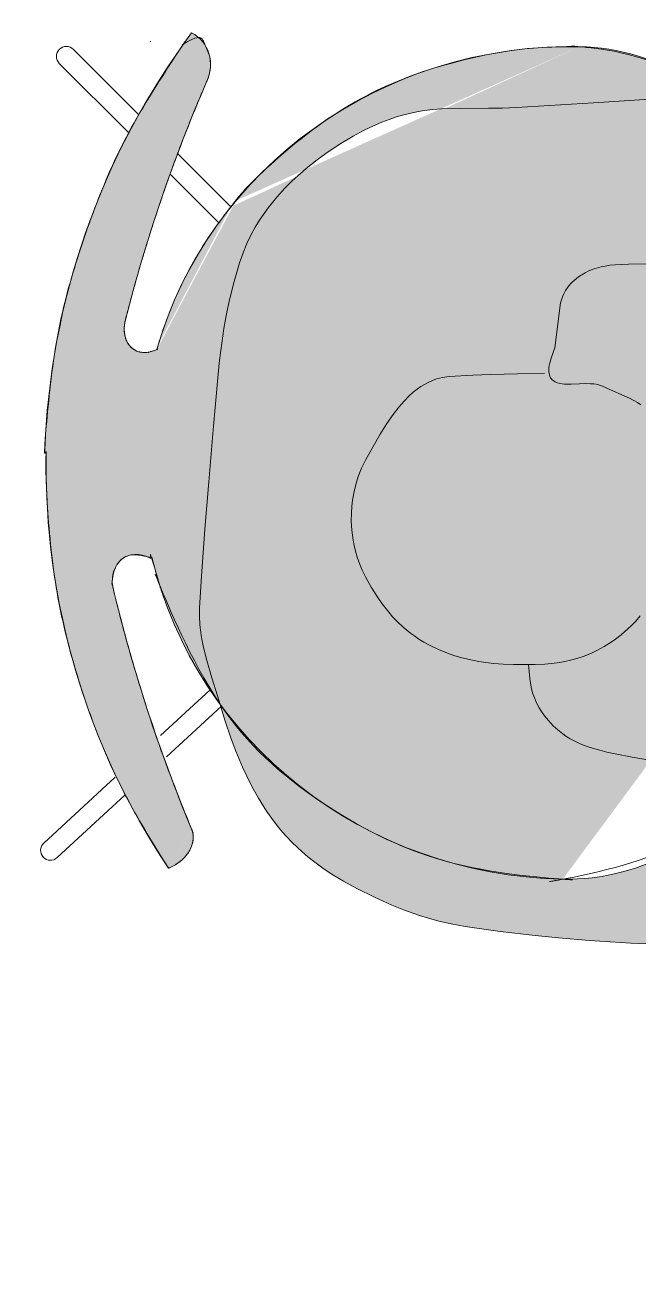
# Model space of a CAD drawing. Header units: millimetres. Extents: x 32078 to 83548, y -4690 to 56252.
# Drawn here: x 79107 to 79478, y 52659 to 53418 of the extents above; entities that cross this region are included whole.
import ezdxf

# ---------------------------------------------------------------- set-up
doc = ezdxf.new("R2010")
doc.units = ezdxf.units.MM
doc.header["$MEASUREMENT"] = 0
for name, color, linetype, lineweight in [('FURN-FREE', 1, 'Continuous', 0), ('PRES-FILL', 7, 'Continuous', 0), ('PRES-PEOP', 42, 'Continuous', 0)]:
    doc.layers.add(name, color=color, linetype=linetype, lineweight=lineweight)

# ---------------------------------------------------------------- blocks, each defined once
blk = doc.blocks.new('ANT_13')
at = {"color": 0, "linetype": 'ByBlock', "lineweight": -2}
for p, q in [((-230.6050000000032, 252.3579999999783), (-230.5849999999991, 252.3589999999967)), ((-222.1099999999933, 252.0420000000013), (-182.1699999999983, 208.8469999999797)), ((-230.9230000000025, 243.8939999999857), (-193.1000000000058, 202.9900000000052)), ((249.7079999999987, 243.2330000000075), (208.2010000000082, 201.560999999987)), ((258.2300000000032, 234.763999999981), (218.9060000000027, 195.2989999999845)), ((-237.2879999999932, 197.6639999999898), (-237.7749999999942, 197.3369999999995)), ((-157.5270000000091, 182.1999999999971), (-129.5180000000037, 151.900999999998)), ((-170.4360000000015, 178.4900000000052), (-139.413999999997, 144.9219999999768)), ((181.9289999999892, 175.1599999999744), (153.163999999997, 146.2839999999997)), ((194.6730000000098, 170.9689999999828), (162.7639999999956, 138.9270000000106)), ((237.9219999999987, 154.1479999999865), (237.9240000000063, 154.1490000000049)), ((-190.0079999999944, -176.9710000000196), (-240.1240000000034, -227.2660000000033)), ((-180.8860000000059, -184.8450000000157), (-231.6219999999958, -235.7579999999871)), ((200.5110000000059, -183.8859999999986), (249.0679999999993, -236.398000000001)), ((191.0699999999997, -191.3760000000038), (240.2560000000085, -244.5680000000139)), ((-240.1019999999917, -235.7510000000038), (-240.1239999999962, -235.7600000000093)), ((248.7309999999998, -244.8740000000253), (248.7309999999998, -244.8849999999948))]:
    blk.add_line(p, q, dxfattribs=at)
at = {"color": 0, "linetype": 'ByBlock', "lineweight": -2, "extrusion": (0, 0, -1)}
for centre, radius, start, end in [((-10.84310449810437, -197.5296352611767), 449.2945550665205, 55.50108333333331, 90.38600277777776), ((226.5099585044227, 247.9666756855586), 6.000000000000012, 47.15889444444441, 137.2503583333333), ((-4.928342642917414, -185.8805704263068), 436.8134136936625, 91.1704888888889, 126.0554083333333), ((-253.9718071524039, 238.997360632522), 6.000000000000004, 135.0319611111111, 224.8725805555556), ((-244.6581340468183, -240.4625302021304), 6.000000000000006, 137.325825, 227.2958666666667), ((-244.6504633875084, -240.4851204502629), 6.000000000000004, 227.1111666666667, 317.2096027777778)]:
    blk.add_arc(centre, radius, start, end, dxfattribs=at)
at = {"color": 0, "linetype": 'ByBlock', "lineweight": -2}
for centre, radius, start, end in [((-226.5152713026764, 247.9676244759758), 5.999999999999996, 132.8928833333333, 222.7335027777778), ((253.9664626423328, 238.9966108046356), 6.000000000000006, 45.01981666666666, 135.1112805555555), ((132.7071059824011, -735.3424480638205), 962.6963830246399, 102.0174, 111.1355305555556), ((-169.4349192846275, -727.9805375627038), 971.6445047199427, 65.2129611111111, 74.33109166666665), ((-235.8759852194707, -231.4913881488319), 6.000000000000007, 135.1867472222222, 225.1567888888889), ((-235.869163090807, -231.5142489645077), 6.000000000000012, 224.9720888888888, 315.070525)]:
    blk.add_arc(centre, radius, start, end, dxfattribs=at)
for centre, major_axis, ratio, start_param, end_param in [((-69.79697139903874, 189.0052291860775), (-18.85645010637372, -11.42001704835107), 0.710141361513294, 2.274888714839134, 4.205581096373834), ((93.713626152894, 189.1944012008753), (18.41705503726558, -12.11588146826803), 0.7751110379519796, 2.077604210805752, 4.019110361497601)]:
    blk.add_ellipse(centre, major_axis=major_axis, ratio=ratio, start_param=start_param, end_param=end_param, dxfattribs=at)
at = {"color": 0, "linetype": 'ByBlock', "lineweight": -2, "extrusion": (0, 0, -0.9999999999999998)}
for centre, major_axis, ratio, start_param, end_param in [((5.602032608054287, -66.64383137636469), (4.853131661300846, 259.9547020407177), 0.9615384615384605, 4.71238898038469, 6.033510042954888), ((9.50135314144427, -66.71662820161146), (4.853131661300846, 259.9547020407177), 0.9615384615384605, 0.2429364510200118, 1.570796326794897), ((5.602729983103927, -66.64335468206264), (-249.9564442699204, 4.666472751250931), 0.7200000000000006, 4.7115489922008, 6.283185307179586), ((6.022656809931505, -66.65119433996733), (-253.4356479310827, 4.731426504006887), 0.7101157289572858, 3.141592653589793, 4.71322896856858)]:
    blk.add_ellipse(centre, major_axis=major_axis, ratio=ratio, start_param=start_param, end_param=end_param, dxfattribs=at)
at = {"color": 0, "linetype": 'ByBlock', "lineweight": -2, "extrusion": (0, 0, -0.9999999999999997)}
blk.add_ellipse((-222.6850850694027, 182.0806756646343), major_axis=(20.94804797271574, 9.330090363337069), ratio=0.9239178866150758, start_param=1.587065655824202, end_param=3.141592653589793, dxfattribs=at)
at = {"color": 0, "linetype": 'ByBlock', "lineweight": -2, "extrusion": (0, 0, -1)}
blk.add_ellipse((246.9130862459206, 173.3136979749543), major_axis=(9.336634261293675, 19.01903679660439), ratio=0.766062144496864, start_param=1.570796326794897, end_param=3.125323324560488, dxfattribs=at)
at = {"color": 0, "linetype": 'ByBlock', "lineweight": -2}
blk.add_point((258.2100000000137, 243.236000000019), dxfattribs=at)
blk = doc.blocks.new('*U70')
at = {"extrusion": (0, 0, -1)}
h = blk.add_hatch(color=7, dxfattribs=at)
edge = h.paths.add_edge_path()
edge.add_arc((189.5230698579689, 3.894953851093305), 436.8134136936625, 181.1704888888889, 216.0554083333334, ccw=False)
edge.add_line((-247.1991972945689, -5.028036447518389), (-248.1122242495912, -5.04669123802887))
edge.add_arc((201.1721346928389, -2.019808004093647), 449.2945550665204, 145.5010833333334, 180.3860027777778, ccw=False)
edge.add_ellipse((-178.4381762329576, 231.5083815634207), major_axis=(-9.330090363337066, -20.94804797271573), ratio=0.9239178866150759, start_angle=90.93216388888891, end_angle=180, ccw=False)
edge.add_line((-158.9346738031745, 223.2300806680141), (-158.9509580197773, 223.2407149623832))
edge.add_arc((738.9849474954826, -123.8838094883758), 962.6963830246397, 158.8644694444445, 161.6479117317408)
edge.add_line((-174.7483423471567, 179.2264030120496), (-174.8475005683431, 179.2592964940195))
edge.add_line((-174.8475005683431, 179.2592964940195), (-174.7632560480706, 179.1814415873523))
edge.add_arc((738.9849474954826, -123.8838094883758), 962.6963830246397, 161.6507310214406, 167.9826)
edge.add_line((-202.6133815909998, 76.55798393366422), (-202.6133855943626, 76.55796512743837))
edge.add_ellipse((-185.3627297544153, 78.62026789306401), major_axis=(11.42001704835106, 18.85645010637372), ratio=0.7101413615132938, start_angle=119.0379527777778, end_angle=229.6584777777778)
edge.add_line((-182.5489720905607, 60.23238496079284), (-182.7609163116576, 60.28017894512595))
edge.add_ellipse((70.28633080802683, 3.221263885970984), major_axis=(-259.9547020407177, -4.853131661300892), ratio=0.96153846153846, start_angle=323.43319051925664, end_angle=345.69466111111115, ccw=False)
edge.add_line((-141.279692255368, 148.237389632799), (-141.2795005683147, 148.2372964940223))
edge.add_line((-141.2795005683147, 148.2372964940223), (-141.2796552746877, 148.2374394665167))
edge.add_ellipse((70.28633080802683, 3.221263885970984), major_axis=(-259.9547020407177, -4.853131661300892), ratio=0.96153846153846, start_angle=270, end_angle=323.43317649861206, ccw=False)
edge.add_line((65.61985805675795, 253.1777081558903), (65.61938136247045, 253.1770107808188))
edge.add_ellipse((70.28585411373933, 3.220566510921344), major_axis=(-4.666472751250975, 249.9564442699204), ratio=0.7200000000000009, start_angle=-90.04779895583567, end_angle=0, ccw=False)
edge.add_line((250.2583243620651, 6.371899793577405), (250.2582958129518, 6.373381804273565))
edge.add_line((250.2582958129351, 6.373381804260134), (250.25835027844, 6.370465271502326))
edge.add_line((250.2583502784466, 6.37046527151339), (250.2583243620631, 6.371899793570321))
edge.add_ellipse((70.29369377164403, 2.800639684093767), major_axis=(-4.731426504006932, 253.4356479310827), ratio=0.7101157289572861, start_angle=180, end_angle=270.04779272652974, ccw=False)
edge.add_line((75.02512027566263, -250.6350082470017), (75.02560038451338, -250.6345009173383))
edge.add_ellipse((70.3591276332736, -0.6780566474262741), major_axis=(-259.9547020407177, -4.853131661300892), ratio=0.96153846153846, start_angle=13.919233333333295, end_angle=90, ccw=False)
edge.add_line((-180.8396707460925, -65.51667338454718), (-182.3148174292292, -65.89743086455564))
edge.add_ellipse((-185.5519017692131, -84.89032965886872), major_axis=(12.11588146826803, -18.41705503726557), ratio=0.7751110379519797, start_angle=129.7219388888889, end_angle=240.9620472222222)
edge.add_line((-203.9136546580412, -84.16156648722972), (-203.9136485167401, -84.16158838127012))
edge.add_arc((731.623036994366, 178.2582157786528), 971.6445047199427, 195.6689083333333, 204.786883102424)
edge.add_line((-150.507241983214, -229.0981570245494), (-150.5065005683282, -229.1007035059811))
edge.add_line((-150.5065005683282, -229.1007035059811), (-150.5061343833804, -229.100555523597))
edge.add_line((-150.5061343833804, -229.100555523597), (-150.5055005683244, -229.0987035059734))
edge.add_line((-150.5055005683244, -229.0987035059734), (-150.5383184758102, -228.9914209545095))
edge.add_ellipse((-169.6711985432776, -238.0897897518953), major_axis=(-19.0190367966044, -9.336634261293675), ratio=0.7660621444968635, start_angle=90, end_angle=179.0678361111111, ccw=False)
edge.add_line((-162.5187564786902, -252.6595538665497), (-163.6179454810917, -253.1991566765719))
at = {"color": 0}
blk.add_rational_spline([(163.6179454810772, -253.1991566765792), (244.3956380618474, -142.2440036543194), (247.1991972945689, -5.028036447518389), (247.6557107720728, -5.037363842777268), (248.1122242495912, -5.04669123802887), (249.0632559276273, 136.1162228151879), (169.1080861778464, 252.4564290876879), (150.0661567962525, 243.9753090432787), (158.93467380316, 223.2300806680141), (158.9428159114759, 223.2353978152023), (158.9509580197773, 223.2407149623832), (167.384311715854, 201.4254568799515), (174.7483423471567, 179.2264030120496), (174.7979214577499, 179.2428497530345), (174.8475005683431, 179.2592964940195), (174.8053783081996, 179.2203690406823), (174.7632560480706, 179.1814415873523), (191.5264878287999, 128.6399398121866), (202.6133815909998, 76.55798393366422), (202.6133835926739, 76.55797453055857), (202.6133855943626, 76.55796512743837), (207.6479790385347, 47.05271919767256), (182.5489720905753, 60.23238496078557), (182.6549442011019, 60.25628195296304), (182.7609163116576, 60.28017894512595), (171.0129643532564, 108.1699772469947), (141.279692255368, 148.237389632799), (141.2795964118559, 148.2373430634107), (141.2795005683147, 148.2372964940223), (141.2795779214939, 148.2373679802768), (141.2796552746877, 148.2374394665167), (65.21804999950109, 250.7350764623552), (-65.6198580567725, 253.177708155883), (-65.6196197096142, 253.1773594683546), (-65.61938136247045, 253.1770107808188), (-245.7382225845649, 256.5396752922679), (-250.2583243620611, 6.371899793572084), (-250.2583100890479, 6.372640798959765), (-250.2582958129497, 6.37338180426741), (-250.2583230456949, 6.37192353788123), (-250.25835027844, 6.370465271502326), (-250.258337321764, 6.37118253258086), (-250.2583243620611, 6.371899793572084), (-255.1439419148665, -247.2723441011403), (-75.02512027566263, -250.6350082469944), (-75.02536033009528, -250.6347545821773), (-75.02560038451338, -250.6345009173383), (128.3684962364932, -254.4316945140963), (180.8396707460925, -65.5166733845399), (181.5772440876462, -65.7070521245405), (182.3148174292292, -65.89743086455564), (209.2685806552036, -53.96520079177571), (203.9136546580412, -84.16156648722972), (203.9136515873979, -84.16157743424992), (203.9136485167401, -84.16158838127012), (182.9888989878091, -158.759124501441), (150.5072419832431, -229.0981570245494), (150.5068712757638, -229.0994302652689), (150.5065005683282, -229.1007035059811), (150.5063174758543, -229.100629514789), (150.5061343833804, -229.100555523597), (150.5058174758597, -229.0996295147852), (150.5055005683244, -229.0987035059734), (150.5219095220673, -229.0450622302378), (150.5383184758102, -228.9914209545095), (143.8066565910995, -243.4735979856486), (162.5187564787047, -252.6595538665642), (163.0683509798691, -252.9293552715608), (163.6179454810772, -253.1991566765792)], [1, 0.954018458761833, 1, 1, 1, 0.954018458761833, 1, 0.7128353987122346, 1, 1, 1, 0.9997050096312174, 1, 1, 1, 1, 1, 0.9984737766805626, 1, 1, 1, 0.5691322564512941, 1, 1, 1, 0.9811892478442809, 1, 1, 1, 1, 1, 0.8932412642455915, 1, 1, 1, 0.7068117680607829, 1, 0.9999999999957255, 1, 1, 1, 0.999999999995883, 1, 0.7068118065158087, 1, 1, 1, 0.7875766260787885, 1, 1, 1, 0.5646781698281227, 1, 1, 1, 0.9968360298930732, 1, 1, 1, 1, 1, 1, 1, 1, 1, 0.7128353987122346, 1, 1, 1], degree=2, knots=[0, 0, 0, 0.03448275862068965, 0.03448275862068965, 0.06896551724137931, 0.06896551724137931, 0.1034482758620689, 0.1034482758620689, 0.1379310344827586, 0.1379310344827586, 0.1724137931034482, 0.1724137931034482, 0.2068965517241378, 0.2068965517241378, 0.2241379310344826, 0.2241379310344826, 0.2413793103448275, 0.2413793103448275, 0.2758620689655172, 0.2758620689655172, 0.3103448275862069, 0.3103448275862069, 0.3448275862068964, 0.3448275862068964, 0.3793103448275861, 0.3793103448275861, 0.4137931034482755, 0.4137931034482755, 0.4310344827586206, 0.4310344827586206, 0.4482758620689654, 0.4482758620689654, 0.4827586206896549, 0.4827586206896549, 0.5172413793103448, 0.5172413793103448, 0.5517241379310345, 0.5517241379310345, 0.5862068965517239, 0.5862068965517239, 0.6206896551724138, 0.6206896551724138, 0.6551724137931033, 0.6551724137931033, 0.6896551724137929, 0.6896551724137929, 0.7241379310344825, 0.7241379310344825, 0.7586206896551724, 0.7586206896551724, 0.7931034482758622, 0.7931034482758622, 0.8275862068965517, 0.8275862068965517, 0.8620689655172412, 0.8620689655172412, 0.8965517241379309, 0.8965517241379309, 0.9051724137931034, 0.9051724137931034, 0.9137931034482757, 0.9137931034482757, 0.9224137931034483, 0.9224137931034483, 0.9310344827586206, 0.9310344827586206, 0.9655172413793103, 0.9655172413793103, 1, 1, 1], dxfattribs=at)
at = {"color": 0, "linetype": 'Continuous', "lineweight": 0, "rotation": 270}
blk.add_blockref('ANT_13', (-3.642499431662145, 8.823296494025271), dxfattribs=at)
blk = doc.blocks.new('SERIES 7_13')
at = {"color": 0, "linetype": 'Continuous', "lineweight": 0, "rotation": 89.99999999999997}
blk.add_blockref('*U70', (-5.04669123802887, -248.1122242496058), dxfattribs=at)
blk = doc.blocks.new('*U133')
at = {"color": 7, "linetype": 'ByBlock', "lineweight": -2}
blk.add_wipeout([(-341.44641953966493, 913.8688648293748), (410.9570127338445, 884.7916420746908), (341.44637451484573, -913.8685400458489), (-410.9570577586637, -884.7913172911649)], dxfattribs=at).dxf.layer = 'PRES-FILL'
blk = doc.blocks.new('*U130')
at = {"layer": 'PRES-FILL', "color": 7, "linetype": 'ByBlock', "lineweight": -2, "rotation": 90}
blk.add_blockref('*U133', (-14.53843956303899, -376.201850945552), dxfattribs=at)
blk = doc.blocks.new('*U137')
at = {"layer": 'PRES-FILL', "linetype": 'ByBlock', "lineweight": -2}
h = blk.add_hatch(color=0, dxfattribs=at)
edge = h.paths.add_edge_path(flags=16)
edge.add_spline(control_points=[(-87.07831214769249, -291.0744552105898), (-88.89239608468051, -288.4548494401097), (-89.38684500837553, -283.2889002702723), (-89.49025166837237, -277.4036297993007)], knot_values=[0, 0, 0, 0, 1, 1, 1, 1], degree=3, periodic=0)
edge.add_spline(control_points=[(-89.49025166837237, -277.4036297993007), (-94.07544578357192, -264.2978469137743), (-102.2647964179341, -248.1244687475555), (-94.97166972405103, -247.5728208029468), (-87.95137615261774, -247.0418098000519), (-89.7245452563584, -264.0690811901877), (-89.49025166837237, -277.4036297993007)], knot_values=[0, 0, 0, 0, 0.5095306753181346, 0.5095306753181346, 0.5095306753181346, 1, 1, 1, 1], degree=3, periodic=0)
edge.add_spline(control_points=[(-89.49025166837237, -277.4036297993007), (-87.52906642855669, -283.0092524418287), (-86.227245478025, -288.0536722698598), (-87.07831214769249, -291.0744552105898)], knot_values=[0, 0, 0, 0, 1, 1, 1, 1], degree=3, periodic=0)
edge.add_spline(control_points=[(-87.07831214769249, -291.0744552105898), (-85.95999222937098, -292.6893514408439), (-84.34017201392271, -293.3365619410179), (-82.00130538467056, -292.5880610099703), (-63.59383381525549, -286.6971694839449), (-44.85866232329863, -280.6748171648942), (-26.44999149458454, -274.1039725800074), (-3.977330236462876, -266.0825154139602), (18.35495155214448, -258.114249027858), (40.76494914465002, -249.8098054022121), (62.09082103252149, -241.9071048271726), (84.02545566086337, -234.3002088238427), (102.036338375372, -220.2868875461718), (117.4488240068968, -208.295242479915), (129.9151441368667, -193.2241611071513), (142.6432244093958, -178.5923170648311), (163.0005941388081, -155.1900558744092), (182.8546414146331, -131.3060623629426), (203.2343677893732, -107.9247166534042), (213.1979345754735, -96.49367016923497), (224.2374659782072, -86.0311025782139), (234.336419344676, -74.70105654423242), (246.717891962966, -60.81024532427546), (254.7748833751975, -44.37492258180282), (259.7027346674149, -25.00474835190107), (268.8092894337897, 10.790883861162), (269.3557246566706, 46.90065336134285), (252.6851600430236, 77.86553913383977), (241.2536237630702, 99.09914599223703), (227.3397290833163, 117.7993371364137), (211.9662182720713, 135.6688070436066), (198.2174307192909, 151.6497725143563), (184.4468728898137, 167.5986870604975), (170.5998475073575, 183.4938566907367), (153.8705150601672, 202.6976618187909), (137.0851828110463, 221.9010084819456), (119.8497930294398, 240.5959913312254), (106.823258527329, 254.7256885524839), (88.38601897298213, 262.3861756958941), (71.07116077229875, 271.4910562303266), (49.31172820176289, 282.9330808634113), (28.25311481852259, 292.6512301065959), (3.265834411569813, 297.327335357113), (-21.50146026010771, 301.9622726039379), (-44.73838342507224, 298.5593976669188), (-68.35236469293159, 290.7234910957341), (-91.13489496558759, 283.1634876956523), (-111.8712580557403, 273.7577884623024), (-130.4584782136517, 259.7759117501555), (-157.4580053185928, 239.466039910214), (-182.7918153615246, 217.5136692575179), (-207.6003872518704, 194.9019255928724), (-226.2076064090725, 177.9423975816462), (-243.9963418850311, 159.9594654293614), (-260.3465887235943, 140.7443127179868), (-265.369662271456, 134.841091423732), (-270.0630620164666, 127.4894450132851), (-269.8281436665566, 119.542554963904), (-269.0001458406477, 91.53279035791638), (-265.0361819725294, 65.12352676320006), (-263.1618364924216, 37.95410509096109), (-261.1843437510615, 9.289520726684714), (-260.234048720944, -19.56111516155943), (-257.9202655615009, -48.25189084419981), (-257.6397211215663, -51.73062547016889), (-254.9934591089768, -54.59069810863002), (-254.1837163049568, -58.03427320504852), (-253.3515663618164, -61.57313863997115), (-253.2291796872887, -65.17489315883722), (-253.4760670081887, -68.77246832678793), (-254.4084206014377, -82.3584723509266), (-267.5626279749413, -92.20125338996877), (-268.1809031531448, -106.6588880038908), (-268.9817591903266, -125.3859603039746), (-262.4752963332066, -142.6908594273555), (-255.5529541847427, -157.7631315541948), (-248.2408484707266, -173.6840503381973), (-230.6169023986149, -188.9544215020142), (-215.094516461395, -195.9084356162057), (-194.6235048089657, -205.0794293369836), (-227.5421476998235, -119.8030906883068), (-210.4050449188217, -122.7259414140426), (-200.6489644700923, -124.3899080240517), (-194.8665631468248, -152.8433226549969), (-181.9270150395605, -153.2528445356584), (-179.8478432335905, -153.318647942433), (-175.6591534204854, -153.3011556875863), (-175.591642320047, -151.0476115536439), (-174.6981617055644, -121.2229162775329), (-175.9042505497346, -84.15658467015601), (-191.9475750214115, -63.78702212477219), (-196.1806730425815, -58.41242815859732), (-202.3631110610004, -54.47162794199539), (-209.6942834992442, -51.72211669213721)], knot_values=[0, 0, 0, 0, 0.004098381531734696, 0.004098381531734696, 0.004098381531734696, 0.03635368013720219, 0.03635368013720219, 0.03635368013720219, 0.07572982011414187, 0.07572982011414187, 0.07572982011414187, 0.1132010653974124, 0.1132010653974124, 0.1132010653974124, 0.14526640270913, 0.14526640270913, 0.14526640270913, 0.1965519000639748, 0.1965519000639748, 0.1965519000639748, 0.2216251747810174, 0.2216251747810174, 0.2216251747810174, 0.25236539637566, 0.25236539637566, 0.25236539637566, 0.3091726121130702, 0.3091726121130702, 0.3091726121130702, 0.3481271264153437, 0.3481271264153437, 0.3481271264153437, 0.3829647993414165, 0.3829647993414165, 0.3829647993414165, 0.4250540564899624, 0.4250540564899624, 0.4250540564899624, 0.4568651827461615, 0.4568651827461615, 0.4568651827461615, 0.4968419500255261, 0.4968419500255261, 0.4968419500255261, 0.5364667654958765, 0.5364667654958765, 0.5364667654958765, 0.5746963866582342, 0.5746963866582342, 0.5746963866582342, 0.630228181300859, 0.630228181300859, 0.630228181300859, 0.6718787961638446, 0.6718787961638446, 0.6718787961638446, 0.6846745725113127, 0.6846745725113127, 0.6846745725113127, 0.7297748169105458, 0.7297748169105458, 0.7297748169105458, 0.7773569765908894, 0.7773569765908894, 0.7773569765908894, 0.78312627708974, 0.78312627708974, 0.78312627708974, 0.7890552252170661, 0.7890552252170661, 0.7890552252170661, 0.8114455046014806, 0.8114455046014806, 0.8114455046014806, 0.8404477855449914, 0.8404477855449914, 0.8404477855449914, 0.8710830444871903, 0.8710830444871903, 0.8710830444871903, 0.9114849997865957, 0.9114849997865957, 0.9114849997865957, 0.9344856628054873, 0.9344856628054873, 0.9344856628054873, 0.9381814897131244, 0.9381814897131244, 0.9381814897131244, 0.9870941822375215, 0.9870941822375215, 0.9870941822375215, 1, 1, 1, 1], degree=3, periodic=0)
edge.add_line((-209.6942834992442, -51.72211669213721), (-193.9554313921326, -0.02416496869409457))
edge.add_spline(control_points=[(-193.9554313921326, -0.02416496869409457), (-187.0334699935556, 22.71264097993844), (-179.5682325627859, 45.27655141681316), (-171.5461613383814, 67.66414764718502), (-163.0286974003029, 91.43426115247712), (-139.5974247023187, 107.5570674201881), (-118.7270846086249, 121.898021075016), (-107.4085535302656, 129.6754951798357), (-96.13803730568907, 136.5337036815472), (-80.50538087006862, 136.889317852736), (-68.37265735136316, 137.1653149896883), (-58.48686090826959, 133.7888066898595), (-50.14550819517899, 127.2132180820627)], knot_values=[0, 0, 0, 0, 0.3242048070790112, 0.3242048070790112, 0.3242048070790112, 0.6684304659642469, 0.6684304659642469, 0.6684304659642469, 0.8551130404015013, 0.8551130404015013, 0.8551130404015013, 1, 1, 1, 1], degree=3, periodic=0)
edge.add_line((-50.14550819517899, 127.2132180820627), (-43.44551937065262, 121.931536357064))
edge.add_spline(control_points=[(-43.44551937065262, 121.931536357064), (-52.97537610727886, 111.9743174005416), (-61.70828375140991, 101.2227619635087), (-66.21967390885402, 86.3820928451023), (-72.00109886937571, 67.36351722244581), (-70.56204819518462, 51.92159684377839), (-65.78859446715796, 32.36011425746256), (-60.91834914837091, 12.40198238464654), (-52.41068678937881, -3.899051625005086), (-40.46282677568524, -16.59624482723302), (-29.76929379776266, -27.9604434435023), (-15.70692158865131, -35.86571801296668), (4.085994196786487, -37.78828460554359), (21.39602580966312, -39.46967853733804), (32.80868237360119, -32.61645050877996), (46.03115763617825, -27.68787525541848), (56.11757800572377, -23.92824017643579), (63.95629683328298, -4.318340353172971), (73.36998533715814, -9.364488506849739), (78.17783261310251, -11.94170461560134), (80.01234252598078, -18.39455939167237), (82.9570862191249, -23.17112827469828), (90.37560748164833, -35.20446003903635), (104.8919222977347, -43.48754374749842), (103.9488796295409, -59.94721314540948), (102.6316696438007, -82.93752061140549), (81.87161202238349, -92.77921701142623), (71.79374211272807, -109.5896862432128), (62.7509441045695, -124.6735957450292), (56.88481326242618, -143.0784906290937), (45.74386686031357, -155.8284881344589), (27.61782189121732, -176.5724195560615), (-8.658404096160666, -176.6467294013273), (-33.86351756972726, -189.2710082729172), (-57.29500610368268, -201.0069461387902), (-80.00715993153426, -218.5647198101942), (-102.90926256495, -230.2106602262065), (-126.4267073182709, -242.1695080541394), (-170.3451343521519, -203.4649171256606), (-183.9370973615951, -215.0859390001569), (-185.4372476237477, -216.3685557200224), (-186.1864357418672, -221.3471233283926), (-185.659091535359, -224.0190201072546), (-183.9894642690633, -232.4785265553219), (-161.5987339165004, -243.6861511579482), (-165.304747505128, -244.3993410344701), (-170.2820739891977, -245.3571839500801), (-189.8162513641801, -233.952116057364), (-202.09413852734, -232.4393783165142), (-206.9790718614167, -231.8375139307464), (-219.1576623974615, -228.455448597073), (-217.4211306994912, -233.8441241849941), (-214.2524660100171, -243.6768880085729), (-208.3265807279458, -250.7895085956843), (-201.6973211800141, -257.1143157225742), (-184.8370183137085, -273.2002998294483), (-168.6169997198012, -289.9416467815463), (-141.3669247969592, -295.3527005507203), (-121.8067194644536, -299.236775111669), (-104.2733657352655, -296.6543974041851), (-90.11643816899596, -293.8974959615152), (-88.45242821297143, -293.5734488526359), (-87.5004884775044, -292.5729312999611), (-87.07831214769249, -291.0744552105898)], knot_values=[0, 0, 0, 0, 0.0445675321191511, 0.0445675321191511, 0.0445675321191511, 0.1016815997639398, 0.1016815997639398, 0.1016815997639398, 0.1599537725823565, 0.1599537725823565, 0.1599537725823565, 0.2121083342373425, 0.2121083342373425, 0.2121083342373425, 0.2577204674264914, 0.2577204674264914, 0.2577204674264914, 0.2925144935189276, 0.2925144935189276, 0.2925144935189276, 0.3102848248294786, 0.3102848248294786, 0.3102848248294786, 0.3550525854241348, 0.3550525854241348, 0.3550525854241348, 0.4175826737119677, 0.4175826737119677, 0.4175826737119677, 0.4736904586800346, 0.4736904586800346, 0.4736904586800346, 0.5649764407445235, 0.5649764407445235, 0.5649764407445235, 0.6498388415546573, 0.6498388415546573, 0.6498388415546573, 0.7369813565731338, 0.7369813565731338, 0.7369813565731338, 0.746599309966639, 0.746599309966639, 0.746599309966639, 0.7770507628045908, 0.7770507628045908, 0.7770507628045908, 0.817948298408715, 0.817948298408715, 0.817948298408715, 0.8342199689575515, 0.8342199689575515, 0.8342199689575515, 0.8639110295738617, 0.8639110295738617, 0.8639110295738617, 0.9394247835290591, 0.9394247835290591, 0.9394247835290591, 0.9936288375354178, 0.9936288375354178, 0.9936288375354178, 1, 1, 1, 1], degree=3, periodic=0)
at = {"layer": 'PRES-PEOP', "color": 0, "linetype": 'ByBlock', "lineweight": -2, "flags": 128}
for points in [[(-221.1801281703083, 182.1916326266801), (-207.6003872518704, 194.9019255928724), (-188.8775052118363, 211.7217838182696), (-174.6420367021783, 224.1188703548105), (-163.8261587084417, 233.267986270308), (-147.3327363734934, 246.7134438256617), (-130.4584782136517, 259.7759117501555), (-123.3876059024842, 264.8100010362687), (-117.0363840643477, 268.8880222294829), (-111.3539795657925, 272.2237745787861), (-106.286533729326, 274.9763921833073), (-97.20546287669276, 279.4503421412956), (-90.21766494204348, 282.5454043600184), (-79.45338816940057, 286.8216294290178), (-68.35236469293159, 290.7234910957341), (-59.5107298659932, 293.4471491506265), (-51.78579568705754, 295.4562093081768), (-45.02292611259327, 296.9043342348305), (-39.09441937915108, 297.9186073094315), (-33.89301285964757, 298.6020385596785), (-29.32737730336521, 299.0367884892476), (-21.29574884195608, 299.4131664882152), (-15.22893654958898, 299.3588478971942), (-10.64999018980598, 299.1200783302775), (-3.728334178893419, 298.4306351407722), (3.265834411569813, 297.327335357113), (12.46063176776079, 295.3439162999712), (20.24677087239252, 293.2512324417476), (26.89106804701441, 291.1681580380246), (32.59583310671587, 289.1669515980611), (42.38526201740024, 285.3004316108709), (49.60971837964462, 282.1279998647224), (60.34563902559603, 276.9946774120908), (71.07116077229875, 271.4910562303266), (84.16554956572509, 264.8096079493407), (93.89426320134226, 259.7076186665217), (100.9646685340194, 255.6189139131166), (106.0667264504664, 252.315841356758), (109.7493221461409, 249.6679132725112), (112.4172083462036, 247.5701425350853), (116.2482528725013, 244.220017857413), (119.8497930294398, 240.5959913312254), (132.6979038993886, 226.4874842953286), (151.7347689663802, 205.0712808005337), (170.5998475073575, 183.4938566907367), (191.3199092516807, 159.613473555175), (211.9662182720713, 135.6688070436066), (217.6608790938481, 128.9255744580005), (222.5220415047152, 122.9457932665828), (230.7307522971241, 112.2608270392811), (236.6162551757661, 104.0265295074059), (240.8656775628406, 97.70626433068537), (246.9567493692521, 87.96289182602777), (252.6851600430236, 77.86553913383977), (255.6112011808, 72.00006473407848), (257.9991721704573, 66.3988462924026), (259.9352156384484, 61.06375360448146), (261.4920587415472, 55.99325818748912), (262.7311186126608, 51.183228740294), (264.4999594269029, 42.03026317188051), (265.4798767317843, 33.89387390909542), (265.9238664176446, 26.69031665791408), (266.0100869621383, 20.33172577725782), (265.5182914153775, 9.102410778112244), (264.6441841367268, 0.6152995671291137), (263.7220589076387, -5.775524188473355), (261.9369664566839, -15.38602891910705), (259.7027346674149, -25.00474835190107), (257.7057586418159, -32.13119249287411), (255.7067508124674, -38.14499454926408), (253.7572033100514, -43.23971082241042), (251.8927186691508, -47.57111563844956), (250.1363679588831, -51.26537918805843), (248.5015860661806, -54.42532405036036), (245.4147808725029, -59.79421680475934), (242.9058246013301, -63.68805529142264), (240.9121832162491, -66.53464094627998), (237.7375238322857, -70.68730826774845), (234.336419344676, -74.70105654423242), (226.6173887544792, -83.06450075341854), (214.7909972059279, -95.37645145693386), (208.9390826034069, -101.5847513136396), (203.2343677893732, -107.9247166534042), (172.9304244106388, -143.2506966261135), (142.6432244093958, -178.5923170648311)], [(80.11477573073353, -98.80882554670097), (88.04553050492541, -90.46445269041578), (90.97034011234064, -87.29309203200683), (93.42340685565432, -84.44310771265009), (95.45113077067799, -81.86691979394527), (97.10941717298556, -79.53288277846877), (98.45482165512658, -77.41822973033413), (100.5295296544355, -73.52661777267349), (101.8147759945787, -70.42362006570329), (102.6055891057113, -67.97882080206182), (103.4823997727144, -64.10188794034184), (103.7696760531326, -62.06110071079456), (103.9488796295409, -59.94721314540948), (103.9927140582513, -58.4279397984501), (103.9526922794976, -56.99974532198394), (103.6582850963096, -54.34725361221354), (103.1427501478902, -51.98716082794999), (102.4693809570163, -49.87504345673369), (101.6879214964138, -47.97432475963433), (100.8372089628101, -46.25483523544972), (99.94732226854103, -44.69163697905606), (82.9570862191249, -23.17112827469828), (82.4169195461509, -22.25719381845556), (81.45320973414346, -20.46599681637599), (79.81731581123313, -17.22912845783867), (79.18522076912632, -16.02980535195093), (78.61000370237889, -15.00570320931729), (78.08360124448518, -14.13736461136432), (77.60120854776324, -13.40442642359994), (76.697654540636, -12.19632752951293), (75.96131422797771, -11.36491177351854), (75.3709609289217, -10.79029243584955), (74.90461697911087, -10.38978889395366), (74.16398616229708, -9.842380679139751), (73.36998533715814, -9.364488506849739), (72.49267998240975, -8.962462160925497), (71.65084077585198, -8.703761114244116), (70.84226110620511, -8.569429354014574), (70.06492567351233, -8.542578291642712), (69.31699200571893, -8.608178315364057), (68.596773774545, -8.752870529788197), (67.90272573793482, -8.96479677176103), (66.56678859708336, -9.560587400424993), (65.32274638997478, -10.3183750473836), (64.1616986731533, -11.18108238813875), (63.07606026243593, -12.10490313483751), (62.05932081471838, -13.05659026015201), (60.15100263092609, -15.01456964110548), (56.78253222814965, -18.74204165529227), (54.20841529436439, -21.53716236562468), (52.23772807940259, -23.49208592536161), (50.73157436081237, -24.81918595179741), (49.58377622833359, -25.71115056143026), (48.71170624461956, -26.31138595109223), (47.38407803751033, -27.08538573049009), (46.03115763617825, -27.68787525541848), (41.14279106850154, -29.60597467207117), (32.72531438816804, -33.02838913031155), (29.53264048261917, -34.2234225627908), (26.69112670372851, -35.18649124915828), (24.15397117933026, -35.94678563054185), (21.88557056343416, -36.53612635013997)], [(-69.53273843559145, 52.87905333252274), (-69.85516086999996, 56.99600192153594), (-69.98333494143299, 60.57754650742572), (-69.97145529574482, 63.70783238660078), (-69.65647728987824, 69.20912594275433), (-69.16090285839164, 73.38183408492478), (-68.63570730191714, 76.55294285366836), (-67.58975172397186, 81.39933644185658), (-66.21967390885402, 86.3820928451023), (-65.28854973468697, 89.2233877965773), (-64.32329805429617, 91.79808918753406), (-63.34147138573462, 94.13767933374038), (-61.31355789891677, 98.34385630654288), (-59.355735620411, 101.8469666700403), (-57.51622492621391, 104.7897896943614), (-55.81924314860953, 107.2799869206792), (-52.67698760877829, 111.4701040472573), (-50.19690710457508, 114.4923500022123), (-46.31972185198538, 118.8716206829413), (-42.30569761839433, 123.1151943609875), (-37.17673083152476, 128.2779775811941), (-32.55223477016261, 132.6613215968537), (-28.36935152750084, 136.363198793144), (-24.58353855238238, 139.4794023793656), (-21.16036056822486, 142.0980942585447), (-18.07083924759354, 144.2974868078309), (-12.42827247459354, 147.91635210198), (-7.978171584072697, 150.4178222497867), (-4.506025404072716, 152.1627967708046), (0.9362206786026945, 154.5522892464942), (6.681528498680564, 156.6466464374826), (10.38938036326726, 157.7690462046157), (13.83364221469674, 158.6426483223768), (17.03679352928884, 159.310706085118), (20.01880347135011, 159.8093462112593), (25.56112095963181, 160.4273498497932), (30.36523422948085, 160.6486500554747), (34.53990713552776, 160.6142200297327), (38.17451452445675, 160.4205421618826), (44.5040573317674, 159.7423388601455), (49.2339560864857, 158.9747639230045), (56.31828541000868, 157.4559263445262), (63.41155187656113, 155.5570370833739), (67.70635538520582, 154.153905343599), (71.65519600964763, 152.5851879464026), (75.27847268193, 150.900868020457), (78.5973257597434, 149.1414275598509), (81.63301767338999, 147.3394912078511), (84.40647955590975, 145.5211912736413), (89.39856656448683, 141.7915277159336), (93.52057342246553, 138.2050253056805), (96.91933085487835, 134.8360576005944), (99.72086304314143, 131.7226116729435), (102.0314276506178, 128.878989240271), (105.7364564428426, 123.6534266352537), (108.2131006441341, 119.5425119704596), (109.8897458869906, 116.360668859983), (112.0977602937273, 111.4431320484437), (113.9169936891703, 106.3691285354435), (116.7337356304997, 97.23919516448223), (119.0805075920434, 88.95712232639198), (120.8751813448544, 81.59692017255293), (122.1345309530807, 75.14444670264493), (122.9227373104804, 69.53903802596324), (123.3215610878397, 64.69876016346097), (123.4139054685511, 60.53526913035603), (123.275490584223, 56.96215856767958), (122.9713083906827, 53.89929255555035), (122.5547825535614, 51.27471885274281), (121.4622984165981, 46.8232851979119), (120.3167313563754, 43.6178360592603), (119.2614332931771, 41.29697196181223), (117.3443576208665, 37.96192358598637), (115.0026224108296, 34.81802084116498), (105.5501601624201, 23.89269022780354), (98.31126201320149, 15.84339198208181), (87.2920829769937, 3.922780513748876), (76.17947707413987, -7.913021600659704)], [(-136.0330490506967, 109.6387236947194), (-127.3706120812785, 115.9125026753172), (-118.7270846086249, 121.898021075016), (-114.4754538413035, 124.760858057256), (-110.7186524038698, 127.1435904119571), (-107.3748006496244, 129.0987303479633), (-104.3863909629508, 130.685917449533), (-101.7108107902823, 131.9638798828528), (-99.31458631504938, 132.9863758949505), (-97.16994770410383, 133.80049154468), (-93.2945527339034, 135.0257922144956), (-90.27314506998664, 135.7621329850808), (-87.93534555032966, 136.2026412833948), (-84.30265278930892, 136.670300077094), (-80.50538087006862, 136.889317852736), (-78.25674674109905, 136.8983661509556), (-76.19554371058621, 136.8296944462782), (-74.30360977836972, 136.6980007165694), (-72.56483424316684, 136.5157851139957), (-69.39366102521308, 136.0221975486202), (-66.71165217200905, 135.4293562631356), (-64.43382694984757, 134.7887446573441), (-62.49210436175781, 134.1358053404838), (-60.83149146552023, 133.4943439557101), (-58.00926545343827, 132.2158047600387), (-55.96055171414628, 131.1279622743023), (-54.4610787417696, 130.2403047857515), (-52.26969124645257, 128.7945918584883), (-50.14550819517899, 127.2132180820627), (-46.79551378291217, 124.5723772195634), (-43.44551937065262, 121.931536357064)]]:
    blk.add_lwpolyline(points, dxfattribs=at)

msp = doc.modelspace()

# ---------------------------------------------------------------- block references
at = {"layer": 'FURN-FREE', "linetype": 'Continuous', "lineweight": 0, "extrusion": (0, 0, -1), "xscale": 1.000000317032586, "yscale": 1.000000317032586, "zscale": 1.000000317032586, "rotation": 272.2132441080021}
msp.add_blockref('SERIES 7_13', (-79118.79819718258, 53159.16027209751), dxfattribs=at)

# ---------------------------------------------------------------- next in the draw order: block references
at = {"layer": 'PRES-FILL', "color": 7}
msp.add_blockref('*U130', (80385.97347375909, 52776.47190316023), dxfattribs=at)

# ---------------------------------------------------------------- next in the draw order: block references
at = {"layer": 'PRES-FILL', "xscale": 1.000009635247656, "yscale": 1.000009635247656, "zscale": 1.000009635247656, "rotation": 134.18625151259}
msp.add_blockref('*U137', (79468.55010620775, 53147.2916801835), dxfattribs=at)

doc.saveas('drawing.dxf')
